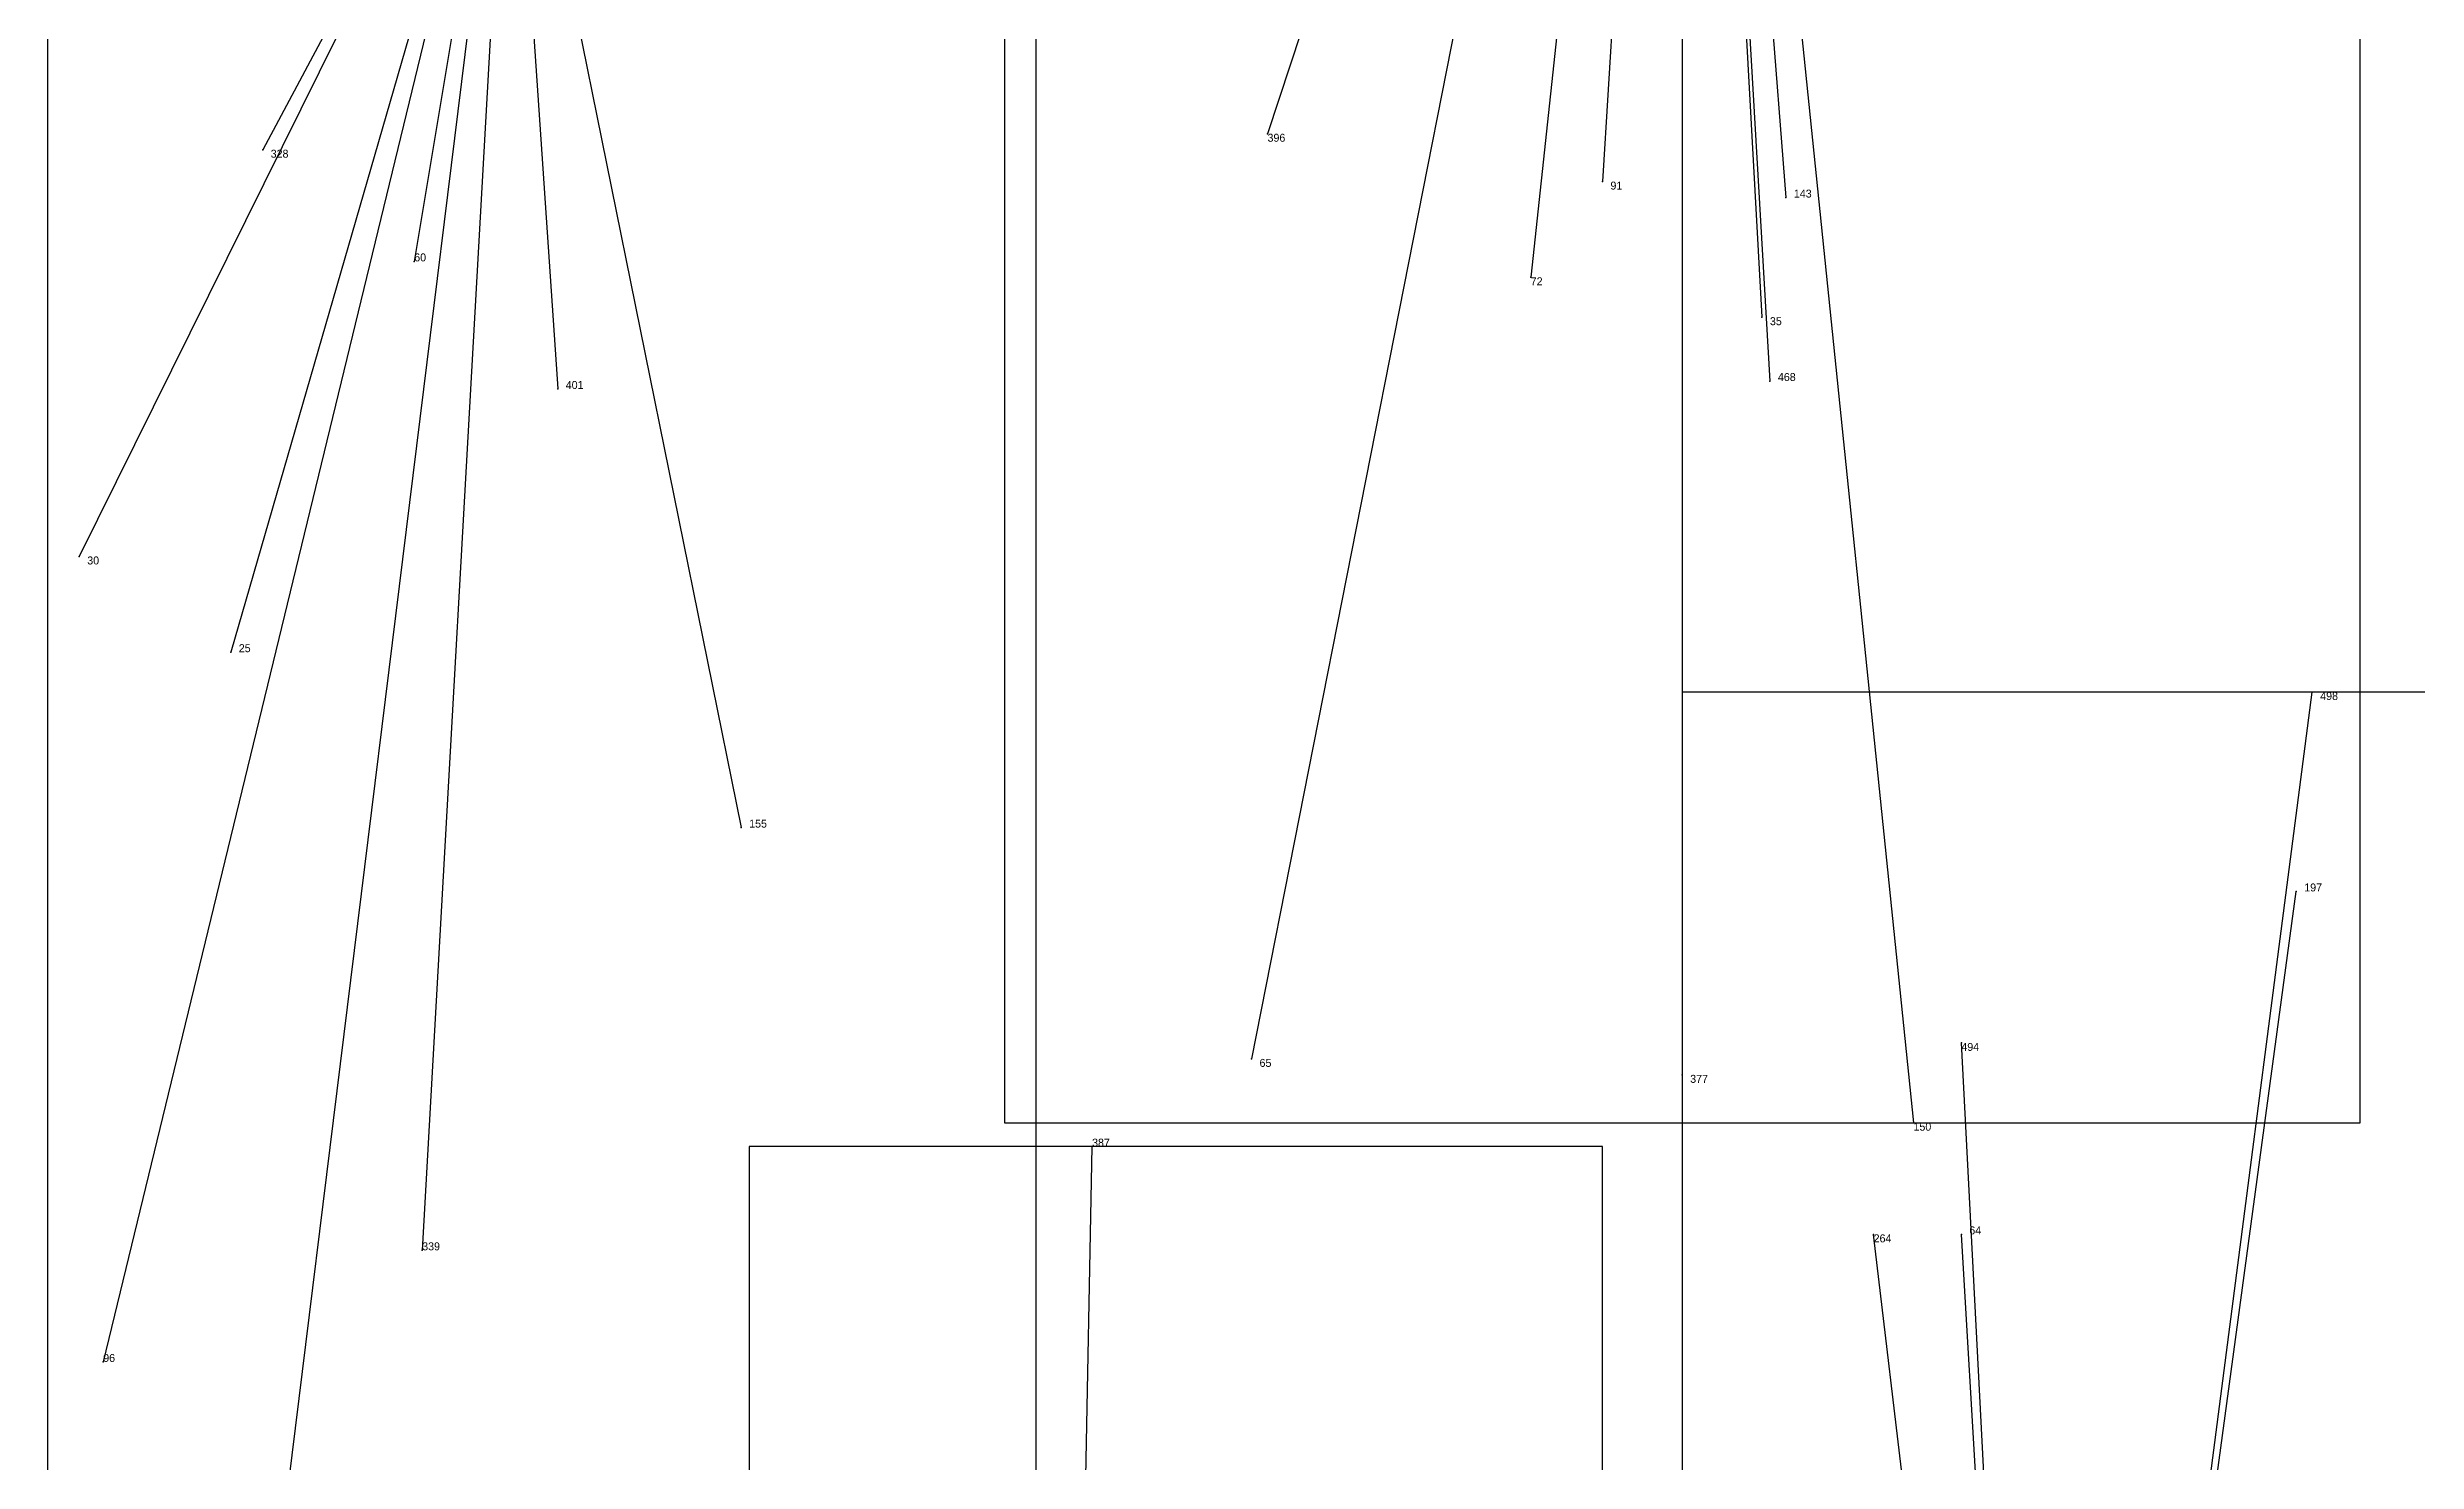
# Model space of a CAD drawing. Extents: x 0 to 1, y 0 to 1.
# Drawn here: x 0.003 to 0.3001, y 0.4715 to 0.6488 of the extents above; entities that cross this region are included whole.
import ezdxf

# ---------------------------------------------------------------- set-up
doc = ezdxf.new("R2010")
doc.units = 0
for name, color, linetype in [('Clients', 3, 'CONTINUOUS'), ('Facilities_lines', 3, 'CONTINUOUS'), ('Min_max_boxes', 1, 'CONTINUOUS'), ('Normals', 1, 'CONTINUOUS'), ('Source_points', 5, 'CONTINUOUS'), ('Text', 3, 'CONTINUOUS')]:
    doc.layers.add(name, color=color, linetype=linetype)

msp = doc.modelspace()

# ---------------------------------------------------------------- linework, layer by layer
at = {"layer": 'Clients', "color": 5}
for p in [(0.03, 0.636), (0.156, 0.638), (0.198, 0.632), (0.221, 0.63), (0.049, 0.622), (0.189, 0.62), (0.218, 0.615), (0.219, 0.607), (0.067, 0.606), (0.007, 0.585), (0.026, 0.573), (0.287, 0.568), (0.09, 0.551), (0.285, 0.543), (0.243, 0.524), (0.154, 0.522), (0.208, 0.52), (0.237, 0.514), (0.134, 0.511), (0.232, 0.5), (0.243, 0.5), (0.05, 0.498), (0.01, 0.484)]:
    msp.add_point(p, dxfattribs=at)
at = {"layer": 'Facilities_lines', "color": 3}
for p, q in [((0.208, 0.796), (0.154, 0.522)), ((0.208, 0.796), (0.156, 0.638)), ((0.208, 0.796), (0.189, 0.62)), ((0.208, 0.796), (0.198, 0.632)), ((0.208, 0.796), (0.218, 0.615)), ((0.208, 0.796), (0.221, 0.63)), ((0.208, 0.796), (0.237, 0.514)), ((0.208, 0.796), (0.208, 0.52)), ((0.208, 0.796), (0.219, 0.607)), ((0.061, 0.694), (0.007, 0.585)), ((0.061, 0.694), (0.01, 0.484)), ((0.061, 0.694), (0.025, 0.402)), ((0.061, 0.694), (0.026, 0.573)), ((0.061, 0.694), (0.03, 0.636)), ((0.061, 0.694), (0.049, 0.622)), ((0.061, 0.694), (0.05, 0.498)), ((0.061, 0.694), (0.09, 0.551)), ((0.061, 0.694), (0.067, 0.606)), ((0.254, 0.314), (0.287, 0.568)), ((0.254, 0.314), (0.285, 0.543)), ((0.254, 0.314), (0.243, 0.524)), ((0.13, 0.299), (0.134, 0.511)), ((0.254, 0.314), (0.232, 0.5)), ((0.254, 0.314), (0.243, 0.5))]:
    msp.add_line(p, q, dxfattribs=at)
at = {"layer": 'Min_max_boxes', "color": 1}
for p, q in [((0.003, 0.999), (0.003, 0.402)), ((0.003, 0.999), (0.003, 0.402)), ((0.127, 0.402), (0.127, 0.999)), ((0.127, 0.402), (0.127, 0.999)), ((0.123, 0.974), (0.123, 0.514)), ((0.123, 0.974), (0.123, 0.514)), ((0.293, 0.514), (0.293, 0.974)), ((0.293, 0.514), (0.293, 0.974)), ((0.328, 0.568), (0.208, 0.568)), ((0.208, 0.568), (0.208, 0.03)), ((0.328, 0.568), (0.208, 0.568)), ((0.208, 0.568), (0.208, 0.03)), ((0.208, 0.568), (0.208, 0.568)), ((0.123, 0.514), (0.293, 0.514)), ((0.123, 0.514), (0.293, 0.514)), ((0.123, 0.514), (0.123, 0.514)), ((0.293, 0.514), (0.293, 0.514)), ((0.198, 0.511), (0.091, 0.511)), ((0.091, 0.511), (0.091, 0.036)), ((0.198, 0.511), (0.091, 0.511)), ((0.091, 0.511), (0.091, 0.036)), ((0.091, 0.511), (0.091, 0.511)), ((0.198, 0.036), (0.198, 0.511)), ((0.198, 0.036), (0.198, 0.511)), ((0.198, 0.511), (0.198, 0.511))]:
    msp.add_line(p, q, dxfattribs=at)
at = {"layer": 'Normals', "color": 1}
for p, q in [((0.03, 0.636), (0.03, 0.636, 0.1)), ((0.156, 0.638), (0.156, 0.638, 0.1)), ((0.198, 0.632), (0.198, 0.632, 0.1)), ((0.221, 0.63), (0.221, 0.63, 0.1)), ((0.049, 0.622), (0.049, 0.622, 0.1)), ((0.189, 0.62), (0.189, 0.62, 0.1)), ((0.218, 0.615), (0.218, 0.615, 0.1)), ((0.219, 0.607), (0.219, 0.607, 0.1)), ((0.067, 0.606), (0.067, 0.606, 0.1)), ((0.007, 0.585), (0.007, 0.585, 0.1)), ((0.026, 0.573), (0.026, 0.573, 0.1)), ((0.287, 0.568), (0.287, 0.568, 0.1)), ((0.09, 0.551), (0.09, 0.551, 0.1)), ((0.285, 0.543), (0.285, 0.543, 0.1)), ((0.243, 0.524), (0.243, 0.524, 0.1)), ((0.154, 0.522), (0.154, 0.522, 0.1)), ((0.208, 0.52), (0.208, 0.52, 0.1)), ((0.237, 0.514), (0.237, 0.514, 0.1)), ((0.134, 0.511), (0.134, 0.511, 0.1)), ((0.232, 0.5), (0.232, 0.5, 0.1)), ((0.243, 0.5), (0.243, 0.5, 0.1)), ((0.05, 0.498), (0.05, 0.498, 0.1)), ((0.01, 0.484), (0.01, 0.484, 0.1))]:
    msp.add_line(p, q, dxfattribs=at)
at = {"layer": 'Source_points', "color": 5}
for p in [(0.03, 0.636), (0.156, 0.638), (0.198, 0.632), (0.221, 0.63), (0.049, 0.622), (0.189, 0.62), (0.218, 0.615), (0.219, 0.607), (0.067, 0.606), (0.007, 0.585), (0.026, 0.573), (0.287, 0.568), (0.09, 0.551), (0.285, 0.543), (0.243, 0.524), (0.154, 0.522), (0.208, 0.52), (0.237, 0.514), (0.134, 0.511), (0.232, 0.5), (0.243, 0.5), (0.05, 0.498), (0.01, 0.484)]:
    msp.add_point(p, dxfattribs=at)

# ---------------------------------------------------------------- texts
at = {"layer": 'Text', "color": 3}
for s, p in [('328', (0.031, 0.635)), ('396', (0.156, 0.637)), ('91', (0.199, 0.631)), ('143', (0.222, 0.63)), ('60', (0.049, 0.622)), ('72', (0.189, 0.619)), ('35', (0.219, 0.614)), ('401', (0.068, 0.606)), ('468', (0.22, 0.607)), ('30', (0.008, 0.584)), ('25', (0.027, 0.573)), ('498', (0.288, 0.567)), ('155', (0.091, 0.551)), ('197', (0.286, 0.543)), ('494', (0.243, 0.523)), ('65', (0.155, 0.521)), ('377', (0.209, 0.519)), ('150', (0.237, 0.513)), ('387', (0.134, 0.511)), ('264', (0.232, 0.499)), ('64', (0.244, 0.5)), ('339', (0.05, 0.498)), ('96', (0.01, 0.484))]:
    msp.add_text(s, height=0.001, dxfattribs=at).set_placement(p)

doc.saveas('drawing.dxf')
